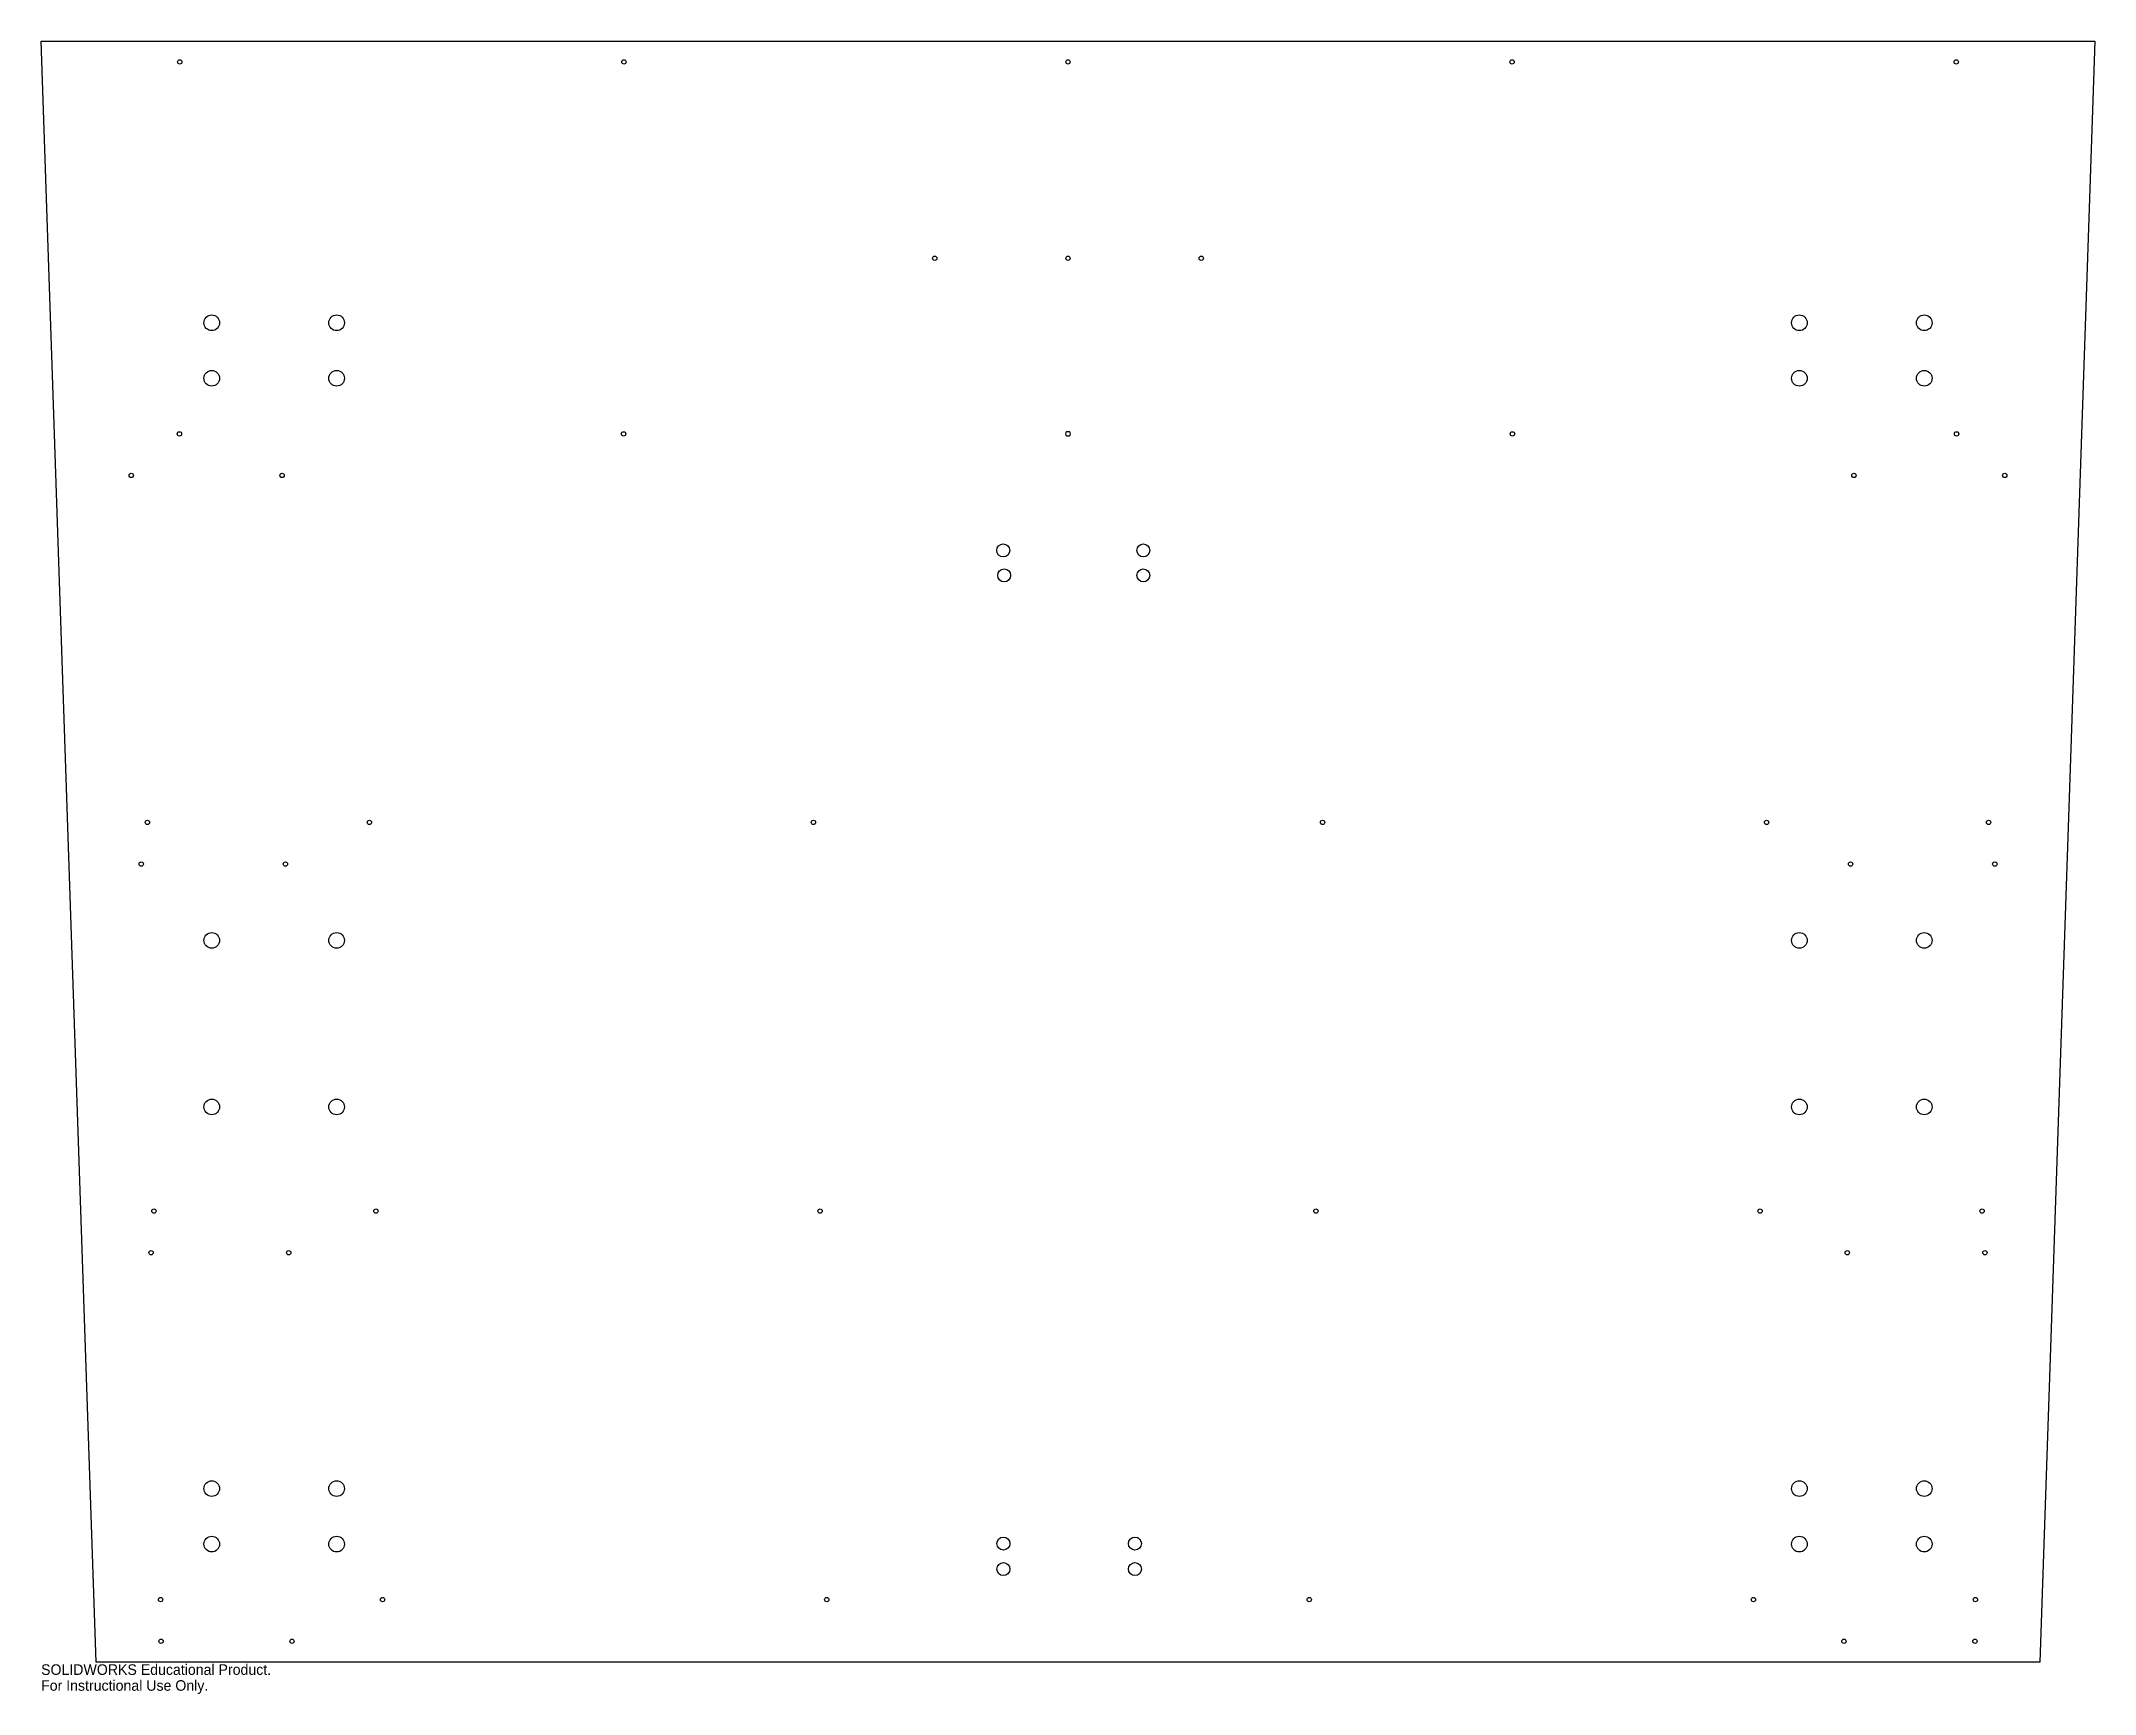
# Model space of a CAD drawing. Header units: inches. Extents: x -18.5 to 18.5, y 203.9 to 233.7.
import ezdxf

# ---------------------------------------------------------------- set-up
doc = ezdxf.new("R2010")
doc.units = ezdxf.units.IN
doc.header["$MEASUREMENT"] = 0
doc.styles.add('SLDTEXTSTYLE0', font='Arail.ttf')

msp = doc.modelspace()

# ---------------------------------------------------------------- linework, layer by layer
at = {"color": 1, "linetype": 'Continuous', "lineweight": 25}
for p, q in [((-17.505, 204.5), (-18.499, 233.7)), ((-18.499, 233.7), (18.499, 233.7)), ((18.499, 233.7), (17.505, 204.5)), ((17.505, 204.5), (-17.505, 204.5))]:
    msp.add_line(p, q, dxfattribs=at)
for centre, radius in [((-16, 233.325), 0.0391), ((-8, 233.325), 0.0391), ((0, 233.325), 0.0391), ((8, 233.325), 0.0391), ((16, 233.325), 0.0391), ((-2.4, 229.787), 0.0391), ((0, 229.787), 0.0391), ((2.4, 229.787), 0.0391), ((-15.425, 228.625), 0.141), ((-13.175, 228.625), 0.141), ((13.175, 228.625), 0.141), ((15.425, 228.625), 0.141), ((-15.425, 227.625), 0.141), ((-13.175, 227.625), 0.141), ((13.175, 227.625), 0.141), ((15.425, 227.625), 0.141), ((-16.006, 226.625), 0.039), ((-8.006, 226.625), 0.0391), ((8.006, 226.625), 0.0391), ((16.006, 226.625), 0.0391), ((-16.875, 225.875), 0.039), ((-14.158, 225.875), 0.0391), ((14.158, 225.875), 0.0391), ((16.875, 225.875), 0.039), ((-1.167, 224.525), 0.117), ((1.357, 224.525), 0.117), ((-1.15, 224.075), 0.117), ((1.357, 224.075), 0.117), ((-16.585, 219.625), 0.0391), ((-12.585, 219.625), 0.0391), ((-4.585, 219.625), 0.0391), ((4.585, 219.625), 0.0391), ((12.585, 219.625), 0.0391), ((16.585, 219.625), 0.0391), ((-16.696, 218.875), 0.039), ((-14.099, 218.875), 0.0391), ((14.099, 218.875), 0.0391), ((16.696, 218.875), 0.0391), ((-15.425, 217.5), 0.141), ((-13.175, 217.5), 0.141), ((13.175, 217.5), 0.141), ((15.425, 217.5), 0.141), ((-15.425, 214.5), 0.141), ((-13.175, 214.5), 0.141), ((13.175, 214.5), 0.141), ((15.425, 214.5), 0.141), ((-16.466, 212.625), 0.0391), ((-12.466, 212.625), 0.039), ((-4.466, 212.625), 0.0391), ((4.466, 212.625), 0.0391), ((12.466, 212.625), 0.039), ((16.466, 212.625), 0.039), ((-16.517, 211.875), 0.039), ((-14.039, 211.875), 0.0391), ((14.039, 211.875), 0.0391), ((16.517, 211.875), 0.039), ((-15.425, 207.625), 0.141), ((-13.175, 207.625), 0.141), ((13.175, 207.625), 0.141), ((15.425, 207.625), 0.141), ((-15.425, 206.625), 0.141), ((-13.175, 206.625), 0.141), ((-1.164, 206.635), 0.117), ((1.206, 206.635), 0.117), ((13.175, 206.625), 0.141), ((15.425, 206.625), 0.141), ((-1.164, 206.175), 0.117), ((1.206, 206.175), 0.117), ((-16.347, 205.625), 0.039), ((-12.347, 205.625), 0.039), ((-4.347, 205.625), 0.039), ((4.347, 205.625), 0.039), ((12.347, 205.625), 0.039), ((16.347, 205.625), 0.039), ((-16.338, 204.875), 0.0391), ((-13.979, 204.875), 0.039), ((13.979, 204.875), 0.0391), ((16.338, 204.875), 0.0391)]:
    msp.add_circle(centre, radius, dxfattribs=at)
for centre, start, end in [((-0.006, 226.625), 80.5889, 279.4111), ((0.006, 226.625), 260.5889, 99.4111)]:
    msp.add_arc(centre, 0.0391, start, end, dxfattribs=at)

# ---------------------------------------------------------------- texts
at = {"color": 7, "linetype": 'Continuous', "char_height": 0.1903, "attachment_point": 1, "style": 'SLDTEXTSTYLE0'}
for s, insert in [('SOLIDWORKS Educational Product.', (-18.499, 204.46)), ('For Instructional Use Only.', (-18.499, 204.174))]:
    msp.add_mtext(s, dxfattribs=dict(at, insert=insert))

doc.saveas('drawing.dxf')
